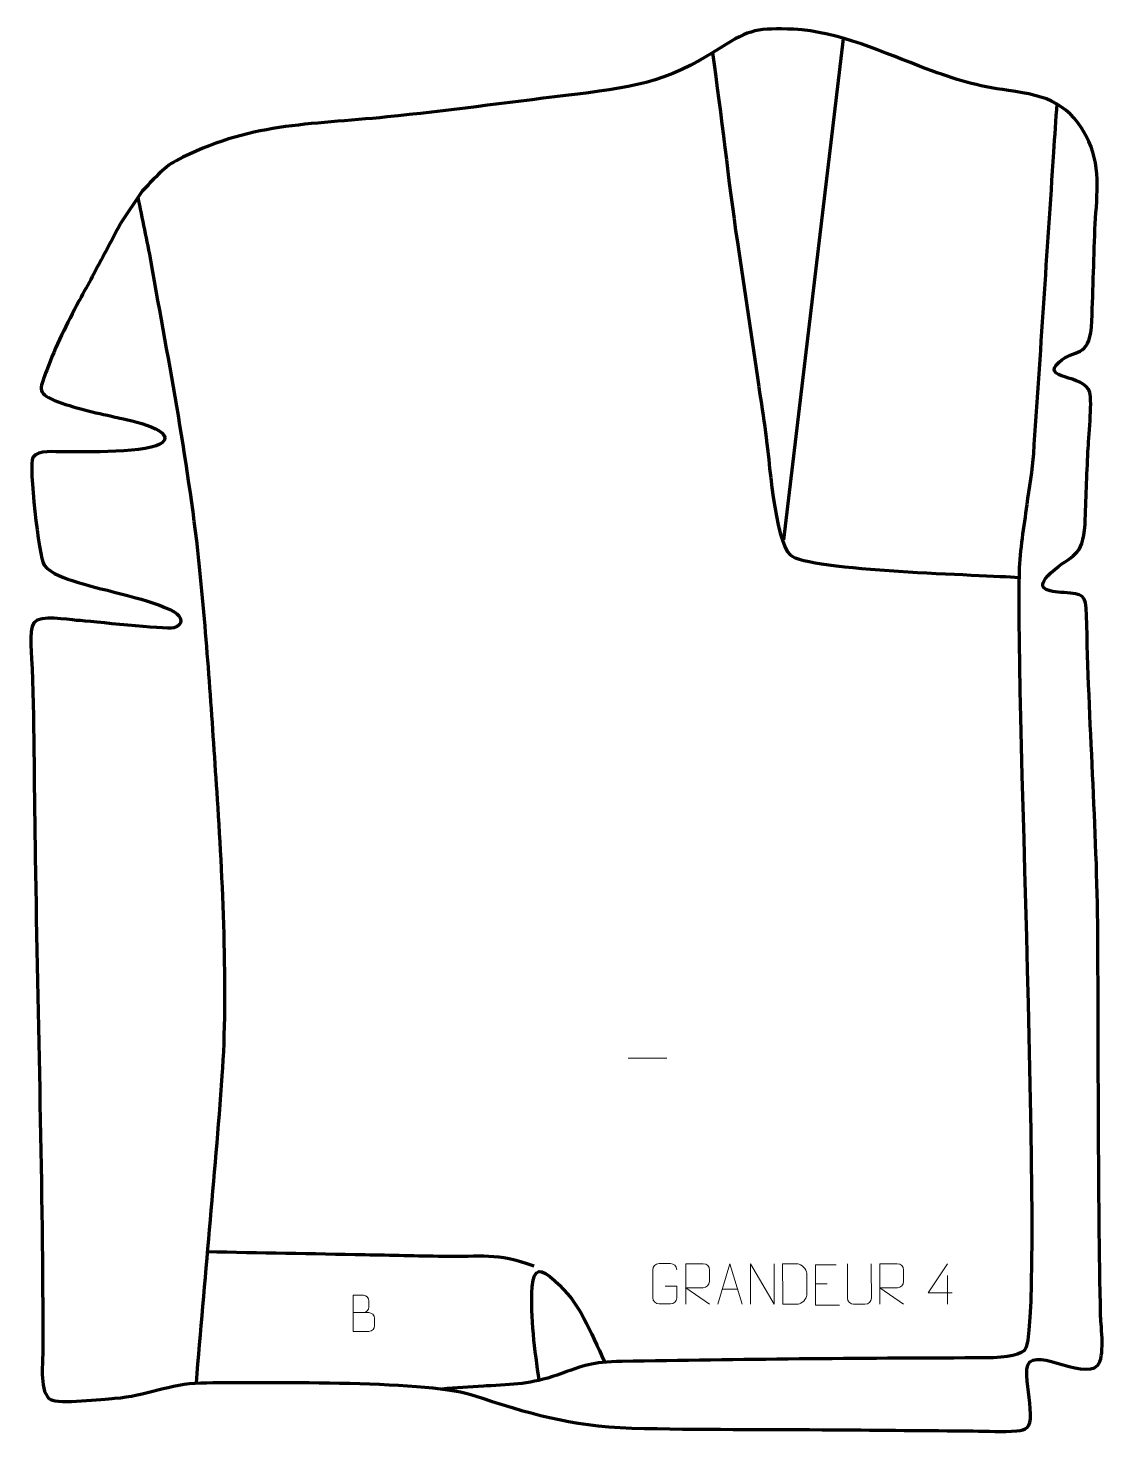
# Model space of a CAD drawing. Header units: millimetres. Extents: x -722 to -56, y 99 to 966.
import ezdxf

# ---------------------------------------------------------------- set-up
doc = ezdxf.new("R2010")
doc.units = ezdxf.units.MM
doc.header["$MEASUREMENT"] = 0
doc.layers.add('layer 2', color=7, linetype='Continuous')
doc.layers.add('layer 3', color=7, linetype='Continuous')

msp = doc.modelspace()

# ---------------------------------------------------------------- linework, layer by layer
at = {"layer": 'layer 2', "color": 20, "lineweight": 158}
msp.add_open_spline([(-664.8403, 845.4914), (-664.8403, 845.4914), (-651.5055, 865.494), (-651.5055, 865.494), (-651.5055, 865.494), (-644.9223, 872.1126), (-638.7395, 879.8518), (-630.4189, 884.3099), (-630.4189, 884.3099), (-585.6417, 907.782), (-548.6621, 906.429), (-500.0525, 911.3545), (-500.0525, 911.3545), (-463.2901, 915.0795), (-426.3656, 920.1061), (-389.6535, 924.6163), (-389.6535, 924.6163), (-349.5564, 929.5246), (-328.7334, 931.5658), (-293.7937, 954.1664), (-293.7937, 954.1664), (-275.8236, 965.7903), (-270.1406, 966.2979), (-248.6949, 965.5362), (-248.6949, 965.5362), (-220.8655, 964.2889), (-192.6692, 950.8678), (-166.6337, 941.1674), (-166.6337, 941.1674), (-147.7854, 934.1448), (-135.9117, 930.4945), (-115.8363, 927.7002), (-115.8363, 927.7002), (-91.6667, 924.3359), (-77.1886, 919.8115), (-66.1485, 896.1124), (-66.1485, 896.1124), (-58.1344, 878.9089), (-61.5953, 860.1841), (-62.3255, 841.9217), (-62.3255, 841.9217), (-63.1345, 821.8434), (-63.5701, 801.4867), (-64.5016, 781.4846), (-64.5016, 781.4846), (-66.0597, 762.4801), (-75.0228, 768.2898), (-84.5733, 759.8394), (-84.5733, 759.8394), (-96.8093, 749.0128), (-69.0145, 752.5868), (-65.473, 741.1142), (-65.473, 741.1142), (-64.0125, 734.8069), (-66.2485, 713.0335), (-66.6548, 704.7756), (-66.6548, 704.7756), (-67.3958, 689.7028), (-67.9704, 674.846), (-68.4521, 659.7655), (-68.4521, 659.7655), (-69.868, 638.5077), (-76.0642, 641.7257), (-89.6255, 629.6384), (-89.6255, 629.6384), (-100.5687, 619.1913), (-91.5042, 618.1589), (-81.327, 617.342), (-81.327, 617.342), (-70.0596, 616.4377), (-67.6658, 616.741), (-67.5232, 603.3202), (-67.5232, 603.3202), (-66.3506, 537.6044), (-61.0342, 472.5362), (-60.6077, 406.6086), (-60.6077, 406.6086), (-60.1072, 327.9151), (-60.4963, 248.7355), (-58.8294, 170.1049), (-58.8294, 170.1049), (-58.4874, 163.5487), (-56.1791, 144.3926), (-60.5997, 139.7709), (-60.5997, 139.7709), (-70.1653, 129.77), (-103.1787, 154.4083), (-104.3962, 137.2115), (-104.3962, 137.2115), (-104.6392, 127.0718), (-102.3929, 118.9306), (-102.146, 109.6075), (-102.146, 109.6075), (-101.9202, 101.0816), (-105.0738, 99.6491), (-110.6743, 99.2476), (-110.6743, 99.2476), (-119.668, 98.6027), (-128.6942, 99.127), (-137.7047, 99.2245), (-137.7047, 99.2245), (-166.1675, 99.4595), (-194.6304, 99.6944), (-223.0932, 99.9294), (-223.0932, 99.9294), (-264.9411, 100.2748), (-306.9595, 99.9053), (-348.7578, 100.9709), (-348.7578, 100.9709), (-388.1803, 102.4814), (-411.4393, 109.8054), (-448.2972, 121.7636), (-448.2972, 121.7636), (-478.0161, 130.7182), (-579.2301, 129.2207), (-615.1427, 128.9965), (-615.1427, 128.9965), (-634.1085, 128.6112), (-649.2277, 120.7555), (-668.3074, 119.4528), (-668.3074, 119.4528), (-675.7946, 118.8665), (-702.8131, 115.7664), (-708.0518, 118.6642), (-708.0518, 118.6642), (-715.0029, 122.5093), (-713.0342, 140.5487), (-712.8465, 147.3762), (-712.8465, 147.3762), (-712.8465, 147.3762), (-712.8171, 148.4437), (-712.8171, 148.4437), (-712.8171, 148.4437), (-712.8866, 249.9852), (-715.9356, 351.9628), (-717.5558, 453.5509), (-717.5558, 453.5509), (-718.171, 492.4556), (-718.2603, 531.6306), (-719.4095, 570.4925), (-719.4095, 570.4925), (-719.7001, 576.2718), (-721.9819, 594.3094), (-718.3716, 598.7233), (-718.3716, 598.7233), (-714.2045, 603.818), (-697.6727, 600.579), (-691.9645, 600.2216), (-691.9645, 600.2216), (-682.0524, 599.5682), (-637.7112, 594.3487), (-631.9226, 595.6575), (-631.9226, 595.6575), (-625.6033, 597.0863), (-626.8492, 602.7469), (-631.702, 605.5007), (-631.702, 605.5007), (-645.0103, 613.0528), (-675.1739, 618.7714), (-691.0776, 623.6104), (-691.0776, 623.6104), (-691.0776, 623.6104), (-692.3046, 623.9837), (-692.3046, 623.9837), (-692.3046, 623.9837), (-698.4001, 625.9818), (-708.0156, 629.0757), (-712.0867, 634.2488), (-712.0867, 634.2488), (-715.3906, 639.2265), (-721.699, 696.2192), (-719.1288, 700.8955), (-719.1288, 700.8955), (-715.0936, 705.9359), (-705.7367, 704.2052), (-699.903, 704.2822), (-699.903, 704.2822), (-688.9043, 704.3883), (-645.3073, 703.5585), (-638.7884, 710.1749), (-638.7884, 710.1749), (-630.3759, 718.7132), (-663.788, 724.8707), (-668.0869, 725.8615), (-668.0869, 725.8615), (-680.9215, 728.8197), (-693.4246, 731.3277), (-705.7395, 736.1812), (-705.7395, 736.1812), (-717.2386, 740.8299), (-714.2851, 744.1887), (-710.3982, 754.8703), (-710.3982, 754.8703), (-705.1195, 769.3768), (-697.8057, 783.7728), (-690.5951, 797.4217), (-690.5951, 797.4217), (-690.5951, 797.4217), (-690.2201, 798.1169), (-690.2201, 798.1169), (-690.2201, 798.1169), (-687.5734, 802.9825), (-684.8902, 807.8219), (-682.2717, 812.7038), (-682.2717, 812.7038), (-676.4613, 823.633), (-670.6508, 834.5622), (-664.8403, 845.4914)], degree=3, knots=[0, 0, 0, 0, 0.01886792, 0.01886792, 0.01886792, 0.01886792, 0.03773585, 0.03773585, 0.03773585, 0.03773585, 0.05660377, 0.05660377, 0.05660377, 0.05660377, 0.0754717, 0.0754717, 0.0754717, 0.0754717, 0.09433962, 0.09433962, 0.09433962, 0.09433962, 0.11320755, 0.11320755, 0.11320755, 0.11320755, 0.13207547, 0.13207547, 0.13207547, 0.13207547, 0.1509434, 0.1509434, 0.1509434, 0.1509434, 0.16981132, 0.16981132, 0.16981132, 0.16981132, 0.18867925, 0.18867925, 0.18867925, 0.18867925, 0.20754717, 0.20754717, 0.20754717, 0.20754717, 0.22641509, 0.22641509, 0.22641509, 0.22641509, 0.24528302, 0.24528302, 0.24528302, 0.24528302, 0.26415094, 0.26415094, 0.26415094, 0.26415094, 0.28301887, 0.28301887, 0.28301887, 0.28301887, 0.30188679, 0.30188679, 0.30188679, 0.30188679, 0.32075472, 0.32075472, 0.32075472, 0.32075472, 0.33962264, 0.33962264, 0.33962264, 0.33962264, 0.35849057, 0.35849057, 0.35849057, 0.35849057, 0.37735849, 0.37735849, 0.37735849, 0.37735849, 0.39622642, 0.39622642, 0.39622642, 0.39622642, 0.41509434, 0.41509434, 0.41509434, 0.41509434, 0.43396226, 0.43396226, 0.43396226, 0.43396226, 0.45283019, 0.45283019, 0.45283019, 0.45283019, 0.47169811, 0.47169811, 0.47169811, 0.47169811, 0.49056604, 0.49056604, 0.49056604, 0.49056604, 0.50943396, 0.50943396, 0.50943396, 0.50943396, 0.52830189, 0.52830189, 0.52830189, 0.52830189, 0.54716981, 0.54716981, 0.54716981, 0.54716981, 0.56603774, 0.56603774, 0.56603774, 0.56603774, 0.58490566, 0.58490566, 0.58490566, 0.58490566, 0.60377358, 0.60377358, 0.60377358, 0.60377358, 0.62264151, 0.62264151, 0.62264151, 0.62264151, 0.64150943, 0.64150943, 0.64150943, 0.64150943, 0.66037736, 0.66037736, 0.66037736, 0.66037736, 0.67924528, 0.67924528, 0.67924528, 0.67924528, 0.69811321, 0.69811321, 0.69811321, 0.69811321, 0.71698113, 0.71698113, 0.71698113, 0.71698113, 0.73584906, 0.73584906, 0.73584906, 0.73584906, 0.75471698, 0.75471698, 0.75471698, 0.75471698, 0.77358491, 0.77358491, 0.77358491, 0.77358491, 0.79245283, 0.79245283, 0.79245283, 0.79245283, 0.81132075, 0.81132075, 0.81132075, 0.81132075, 0.83018868, 0.83018868, 0.83018868, 0.83018868, 0.8490566, 0.8490566, 0.8490566, 0.8490566, 0.86792453, 0.86792453, 0.86792453, 0.86792453, 0.88679245, 0.88679245, 0.88679245, 0.88679245, 0.90566038, 0.90566038, 0.90566038, 0.90566038, 0.9245283, 0.9245283, 0.9245283, 0.9245283, 0.94339623, 0.94339623, 0.94339623, 0.94339623, 0.96226415, 0.96226415, 0.96226415, 0.96226415, 1, 1, 1, 1], dxfattribs=at)
at = {"layer": 'layer 3', "color": 142, "lineweight": 158}
msp.add_open_spline([(-254.629, 649.9259), (-254.629, 649.9259), (-217.786, 959.9583), (-217.786, 959.9583)], degree=3, dxfattribs=at)
for points, knots in [([(-298.8942, 950.9513), (-293.1477, 912.2884), (-289.1854, 872.5424), (-283.4389, 833.8796), (-283.4389, 833.8796), (-279.0186, 804.1389), (-274.5982, 774.3981), (-270.1778, 744.6574), (-270.1778, 744.6574), (-268.778, 735.2395), (-267.3221, 725.8297), (-265.9785, 716.4037), (-265.9785, 716.4037), (-263.8786, 701.6725), (-260.4736, 649.5042), (-250.8374, 640.7228), (-250.8374, 640.7228), (-239.6953, 630.569), (-130.1926, 628.4969), (-109.7367, 626.7291)], [0, 0, 0, 0, 0.16666667, 0.16666667, 0.16666667, 0.16666667, 0.33333333, 0.33333333, 0.33333333, 0.33333333, 0.5, 0.5, 0.5, 0.5, 0.66666667, 0.66666667, 0.66666667, 0.66666667, 1, 1, 1, 1]), ([(-85.9694, 919.4757), (-86.6342, 909.525), (-87.299, 899.5744), (-87.9638, 889.6237), (-87.9638, 889.6237), (-92.1181, 827.4312), (-96.1989, 765.2339), (-100.4326, 703.0467), (-100.4326, 703.0467), (-101.0786, 693.5698), (-103.1816, 681.4548), (-104.4839, 671.7785), (-104.4839, 671.7785), (-106.3574, 657.8587), (-108.8318, 644.0509), (-109.2479, 630.0061), (-109.2479, 630.0061), (-111.6274, 549.6986), (-93.0879, 159.9524), (-105.9887, 148.9075), (-105.9887, 148.9075), (-110.382, 145.1462), (-119.9697, 144.3041), (-135.8804, 144.2988), (-135.8804, 144.2988), (-208.7173, 144.2744), (-281.8149, 143.3823), (-354.6457, 142.1377), (-354.6457, 142.1377), (-374.4625, 141.7991), (-377.2551, 139.8485), (-394.7668, 133.7753), (-394.7668, 133.7753), (-411.1305, 128.1002), (-421.9032, 127.9881), (-438.7189, 127.0137), (-438.7189, 127.0137), (-438.7189, 127.0137), (-440.4116, 126.9069), (-440.4116, 126.9069), (-440.4116, 126.9069), (-448.9646, 126.3152), (-457.5175, 125.7234), (-466.0704, 125.1317)], [0, 0, 0, 0, 0.08333333, 0.08333333, 0.08333333, 0.08333333, 0.16666667, 0.16666667, 0.16666667, 0.16666667, 0.25, 0.25, 0.25, 0.25, 0.33333333, 0.33333333, 0.33333333, 0.33333333, 0.41666667, 0.41666667, 0.41666667, 0.41666667, 0.5, 0.5, 0.5, 0.5, 0.58333333, 0.58333333, 0.58333333, 0.58333333, 0.66666667, 0.66666667, 0.66666667, 0.66666667, 0.75, 0.75, 0.75, 0.75, 0.83333333, 0.83333333, 0.83333333, 0.83333333, 1, 1, 1, 1]), ([(-617.9295, 128.8862), (-612.8019, 192.115), (-606.5514, 255.5193), (-601.9032, 318.7266), (-601.9032, 318.7266), (-598.1516, 369.7404), (-601.7334, 443.1375), (-605.1331, 494.0639), (-605.1331, 494.0639), (-608.2626, 540.3368), (-611.0416, 585.1377), (-615.7639, 631.3222), (-615.7639, 631.3222), (-622.2321, 695.219), (-634.7142, 758.4346), (-645.8856, 821.6299), (-645.8856, 821.6299), (-648.218, 834.8158), (-651.2997, 848.6039), (-653.9641, 861.8059)], [0, 0, 0, 0, 0.16666667, 0.16666667, 0.16666667, 0.16666667, 0.33333333, 0.33333333, 0.33333333, 0.33333333, 0.5, 0.5, 0.5, 0.5, 0.66666667, 0.66666667, 0.66666667, 0.66666667, 1, 1, 1, 1]), ([(-409.1387, 201.0666), (-432.5666, 209.5723), (-441.7257, 206.6411), (-465.4741, 207.0337), (-465.4741, 207.0337), (-481.5367, 207.2992), (-497.5967, 207.6888), (-513.6585, 207.9943), (-513.6585, 207.9943), (-546.2345, 208.6131), (-578.8104, 209.2318), (-611.3864, 209.8506)], [0, 0, 0, 0, 0.25, 0.25, 0.25, 0.25, 0.5, 0.5, 0.5, 0.5, 1, 1, 1, 1]), ([(-405.9396, 130.0737), (-408.5318, 149.0482), (-411.6306, 169.0511), (-410.2135, 188.2673), (-410.2135, 188.2673), (-409.3006, 200.6456), (-405.0374, 199.8311), (-396.4178, 192.1927), (-396.4178, 192.1927), (-380.3382, 177.9438), (-374.4986, 160.7501), (-365.5324, 141.8818)], [0, 0, 0, 0, 0.25, 0.25, 0.25, 0.25, 0.5, 0.5, 0.5, 0.5, 1, 1, 1, 1])]:
    msp.add_open_spline(points, degree=3, knots=knots, dxfattribs=at)
at = {"layer": 'layer 3', "color": 250, "lineweight": 9}
for points in [[(-350.9566, 329.5928), (-350.9566, 329.5928), (-326.9786, 329.5928), (-326.9786, 329.5928)], [(-153.5286, 195.2348), (-153.5286, 195.2348), (-153.5286, 177.5701), (-153.5286, 177.5701)], [(-292.7433, 186.8298), (-292.7433, 186.8298), (-283.2476, 186.8298), (-283.2476, 186.8298)], [(-235.1636, 190.0571), (-235.1636, 190.0571), (-227.9955, 190.0571), (-227.9955, 190.0571)]]:
    msp.add_open_spline(points, degree=3, dxfattribs=at)
for points, knots in [([(-328.0758, 188.6725), (-328.0758, 188.6725), (-320.9077, 188.6725), (-320.9077, 188.6725), (-320.9077, 188.6725), (-320.9077, 188.6725), (-320.9077, 181.5044), (-320.9077, 181.5044), (-320.9077, 181.5044), (-321.0474, 179.181), (-322.7246, 177.7014), (-324.8724, 177.6906), (-324.8724, 177.6906), (-327.2042, 177.691), (-329.5362, 177.691), (-331.8677, 177.6906), (-331.8677, 177.6906), (-333.7926, 177.5852), (-335.7648, 179.4697), (-335.7536, 181.487), (-335.7536, 181.487), (-335.7532, 187.2571), (-335.7532, 193.0268), (-335.7536, 198.7961), (-335.7536, 198.7961), (-335.7494, 200.9342), (-334.0026, 202.6534), (-331.8503, 202.64), (-331.8503, 202.64), (-329.5246, 202.64), (-327.1985, 202.64), (-324.8724, 202.64), (-324.8724, 202.64), (-322.9257, 202.6754), (-320.9343, 201.1839), (-320.9077, 198.7462)], [0, 0, 0, 0, 0.1, 0.1, 0.1, 0.1, 0.2, 0.2, 0.2, 0.2, 0.3, 0.3, 0.3, 0.3, 0.4, 0.4, 0.4, 0.4, 0.5, 0.5, 0.5, 0.5, 0.6, 0.6, 0.6, 0.6, 0.7, 0.7, 0.7, 0.7, 0.8, 0.8, 0.8, 0.8, 1, 1, 1, 1]), ([(-315.3274, 177.5804), (-315.3274, 177.5804), (-315.3274, 202.5339), (-315.3274, 202.5339), (-315.3274, 202.5339), (-311.7326, 202.5339), (-308.1371, 202.5339), (-304.5419, 202.5339), (-304.5419, 202.5339), (-302.2166, 202.4962), (-300.6593, 201.0062), (-300.6634, 198.6398), (-300.6634, 198.6398), (-300.6638, 196.6043), (-300.6638, 193.5449), (-300.6634, 191.5089), (-300.6634, 191.5089), (-300.6699, 189.6334), (-302.4822, 187.6916), (-304.4917, 187.6725), (-304.4917, 187.6725), (-304.4917, 187.6725), (-315.3274, 187.6725), (-315.3274, 187.6725), (-315.3274, 187.6725), (-315.3274, 187.6725), (-300.6727, 177.5804), (-300.6727, 177.5804)], [0, 0, 0, 0, 0.125, 0.125, 0.125, 0.125, 0.25, 0.25, 0.25, 0.25, 0.375, 0.375, 0.375, 0.375, 0.5, 0.5, 0.5, 0.5, 0.625, 0.625, 0.625, 0.625, 0.75, 0.75, 0.75, 0.75, 1, 1, 1, 1]), ([(-295.4659, 177.5804), (-295.4659, 177.5804), (-288.0949, 202.5339), (-288.0949, 202.5339), (-288.0949, 202.5339), (-288.0949, 202.5339), (-280.525, 177.5804), (-280.525, 177.5804)], [0, 0, 0, 0, 0.33333333, 0.33333333, 0.33333333, 0.33333333, 1, 1, 1, 1]), ([(-275.3229, 177.5804), (-275.3229, 177.5804), (-275.3229, 202.5339), (-275.3229, 202.5339), (-275.3229, 202.5339), (-275.3229, 202.5339), (-260.6681, 177.5804), (-260.6681, 177.5804), (-260.6681, 177.5804), (-260.6681, 177.5804), (-260.6681, 202.5339), (-260.6681, 202.5339)], [0, 0, 0, 0, 0.25, 0.25, 0.25, 0.25, 0.5, 0.5, 0.5, 0.5, 1, 1, 1, 1]), ([(-255.3878, 177.6085), (-253.056, 177.6089), (-248.1058, 177.5849), (-245.7743, 177.5846), (-245.7743, 177.5846), (-243.8493, 177.4792), (-240.5307, 181.0208), (-240.5419, 183.0381), (-240.5419, 183.0381), (-240.5423, 188.8082), (-240.5423, 190.9779), (-240.5419, 196.7472), (-240.5419, 196.7472), (-240.5462, 198.8853), (-243.9207, 202.5454), (-246.0731, 202.5319), (-246.0731, 202.5319), (-248.3988, 202.5319), (-253.1231, 202.5319), (-255.4492, 202.5319), (-255.4492, 202.5319), (-255.4488, 196.785), (-255.3875, 183.3558), (-255.3878, 177.6085)], [0, 0, 0, 0, 0.14285714, 0.14285714, 0.14285714, 0.14285714, 0.28571429, 0.28571429, 0.28571429, 0.28571429, 0.42857143, 0.42857143, 0.42857143, 0.42857143, 0.57142857, 0.57142857, 0.57142857, 0.57142857, 0.71428571, 0.71428571, 0.71428571, 0.71428571, 1, 1, 1, 1]), ([(-222.2897, 201.9368), (-222.2897, 201.9368), (-235.1636, 201.9368), (-235.1636, 201.9368), (-235.1636, 201.9368), (-235.1636, 201.9368), (-235.1636, 176.9832), (-235.1636, 176.9832), (-235.1636, 176.9832), (-235.1636, 176.9832), (-220.2978, 176.9832), (-220.2978, 176.9832)], [0, 0, 0, 0, 0.25, 0.25, 0.25, 0.25, 0.5, 0.5, 0.5, 0.5, 1, 1, 1, 1]), ([(-200.6683, 202.5381), (-200.6687, 196.9986), (-200.5729, 186.7968), (-200.5725, 181.2564), (-200.5725, 181.2564), (-200.7123, 179.0169), (-202.3895, 177.5907), (-204.5372, 177.5802), (-204.5372, 177.5802), (-206.8691, 177.5806), (-209.201, 177.5806), (-211.5325, 177.5802), (-211.5325, 177.5802), (-213.4575, 177.4787), (-215.4296, 179.2952), (-215.4184, 181.2397), (-215.4184, 181.2397), (-215.4181, 186.8016), (-215.3227, 196.977), (-215.3231, 202.5381)], [0, 0, 0, 0, 0.16666667, 0.16666667, 0.16666667, 0.16666667, 0.33333333, 0.33333333, 0.33333333, 0.33333333, 0.5, 0.5, 0.5, 0.5, 0.66666667, 0.66666667, 0.66666667, 0.66666667, 1, 1, 1, 1]), ([(-195.3274, 177.5804), (-195.3274, 177.5804), (-195.3274, 202.5339), (-195.3274, 202.5339), (-195.3274, 202.5339), (-191.7326, 202.5339), (-188.1371, 202.5339), (-184.5419, 202.5339), (-184.5419, 202.5339), (-182.2166, 202.4962), (-180.6593, 201.0062), (-180.6634, 198.6398), (-180.6634, 198.6398), (-180.6638, 196.6043), (-180.6638, 193.5449), (-180.6634, 191.5089), (-180.6634, 191.5089), (-180.6699, 189.6334), (-182.4822, 187.6916), (-184.4917, 187.6725), (-184.4917, 187.6725), (-184.4917, 187.6725), (-195.3274, 187.6725), (-195.3274, 187.6725), (-195.3274, 187.6725), (-195.3274, 187.6725), (-180.6727, 177.5804), (-180.6727, 177.5804)], [0, 0, 0, 0, 0.125, 0.125, 0.125, 0.125, 0.25, 0.25, 0.25, 0.25, 0.375, 0.375, 0.375, 0.375, 0.5, 0.5, 0.5, 0.5, 0.625, 0.625, 0.625, 0.625, 0.75, 0.75, 0.75, 0.75, 1, 1, 1, 1]), ([(-150.5845, 184.4737), (-150.5845, 184.4737), (-165.4062, 184.4737), (-165.4062, 184.4737), (-165.4062, 184.4737), (-165.4062, 184.4737), (-153.5286, 202.5442), (-153.5286, 202.5442)], [0, 0, 0, 0, 0.33333333, 0.33333333, 0.33333333, 0.33333333, 1, 1, 1, 1]), ([(-521.0469, 172.3492), (-517.7879, 172.3496), (-514.5285, 172.3496), (-511.2688, 172.3492), (-511.2688, 172.3492), (-509.4995, 172.3337), (-507.7766, 170.7787), (-507.7766, 168.9429), (-507.7766, 168.9429), (-507.7769, 167.9321), (-507.7769, 165.2008), (-507.7766, 164.1897), (-507.7766, 164.1897), (-507.7607, 162.5256), (-509.142, 160.7218), (-511.2214, 160.737), (-511.2214, 160.737), (-514.4814, 160.7373), (-517.7411, 160.7373), (-521.0004, 160.737), (-521.0004, 160.737), (-521.0004, 168.1874), (-521.0004, 175.6375), (-521.0004, 183.0873), (-521.0004, 183.0873), (-518.8743, 183.0873), (-516.7479, 183.0873), (-514.6214, 183.0873), (-514.6214, 183.0873), (-513.1159, 183.1031), (-511.2379, 181.3919), (-511.222, 179.6342), (-511.222, 179.6342), (-511.2224, 177.7836), (-511.2224, 177.6529), (-511.222, 175.802), (-511.222, 175.802), (-511.2066, 173.9514), (-512.8675, 172.3337), (-514.6679, 172.3492)], [0, 0, 0, 0, 0.09090909, 0.09090909, 0.09090909, 0.09090909, 0.18181818, 0.18181818, 0.18181818, 0.18181818, 0.27272727, 0.27272727, 0.27272727, 0.27272727, 0.36363636, 0.36363636, 0.36363636, 0.36363636, 0.45454545, 0.45454545, 0.45454545, 0.45454545, 0.54545455, 0.54545455, 0.54545455, 0.54545455, 0.63636364, 0.63636364, 0.63636364, 0.63636364, 0.72727273, 0.72727273, 0.72727273, 0.72727273, 0.81818182, 0.81818182, 0.81818182, 0.81818182, 1, 1, 1, 1])]:
    msp.add_open_spline(points, degree=3, knots=knots, dxfattribs=at)

doc.saveas('drawing.dxf')
